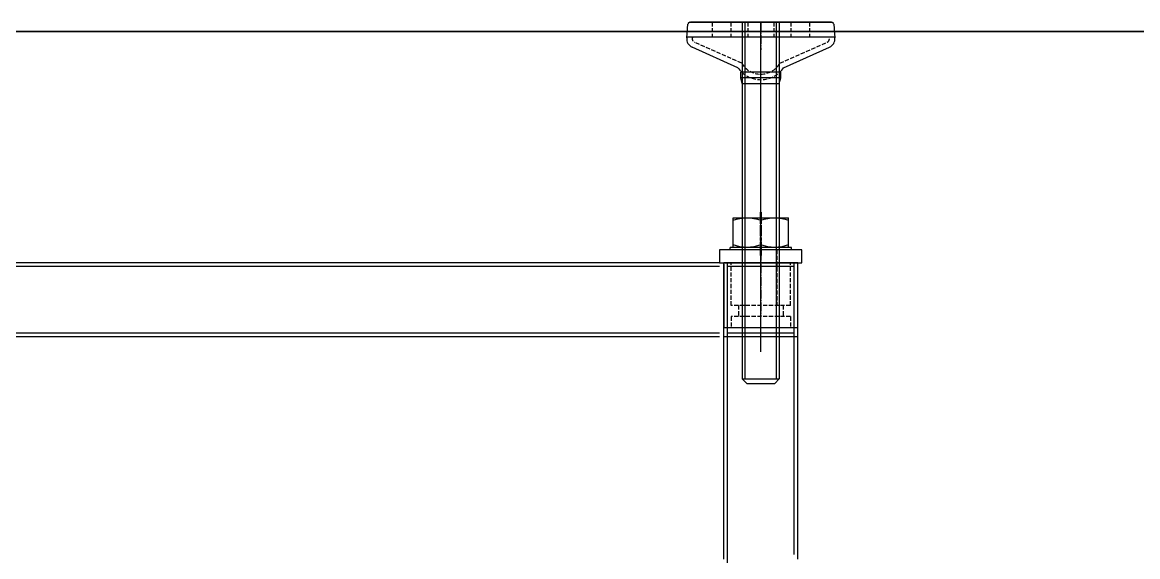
# Model space of a CAD drawing. Header units: millimetres. Extents: x 0 to 461941, y -159644 to 4828.
# Drawn here: x 230097 to 230700, y -148681 to -148393 of the extents above; entities that cross this region are included whole.
import ezdxf

# ---------------------------------------------------------------- set-up
doc = ezdxf.new("R2010")
doc.units = ezdxf.units.MM
for name, pattern in [('Xref Conv Decant Product Tote$0$AM_DIN_F_W050x2', [3.125, 2.25, -0.875]), ('Xref Conv Decant Product Tote$0$AM_DIN_G_W050x2', [6.875, 4.75, -0.875, 0.375, -0.875]), ('Xref Conv Decant Product Tote$0$AM_ISO08W050x2', [9, 6, -0.75, 1.5, -0.75])]:
    doc.linetypes.add(name, pattern=pattern)
for name, color, linetype in [('AM_BOR', 4, 'Continuous'), ('Xref Conv Decant Empty Tote$0$B', 4, 'Continuous'), ('Xref Conv Decant In$0$P_Number1', 4, 'Continuous'), ('Xref Conv Decant Product Tote$0$B', 4, 'Continuous'), ('Xref Conv Decant Product Tote$0$EquipOther', 90, 'Continuous')]:
    doc.layers.add(name, color=color, linetype=linetype)

# ---------------------------------------------------------------- blocks, each defined once
blk = doc.blocks.new('Xref Conv Decant Empty Tote')
at = {"layer": 'Xref Conv Decant Empty Tote$0$B'}
blk.add_line((242903.73, -148397.57), (134788.8, -148397.57), dxfattribs=at)
blk = doc.blocks.new('Xref Conv Decant Product Tote$0$Garvens ICS469-40 elev')
at = {"layer": 'Xref Conv Decant Product Tote$0$EquipOther'}
for p, q in [((218.5, 474.97), (218.5, 274.97)), ((180.5, 434.97), (180.5, 274.97)), ((220.5, 434.97), (220.5, 284.97)), ((182.5, 432.47), (182.5, 274.97)), ((190.5, 337.65), (193, 340.15)), ((190.5, 164.97), (190.5, 337.65)), ((210.5, 337.65), (190.5, 337.65)), ((192.03, 337.65), (192.03, 164.97)), ((208, 340.15), (193, 340.15)), ((210.5, 337.65), (208, 340.15)), ((208.97, 337.65), (208.97, 164.97)), ((210.5, 164.97), (210.5, 337.65)), ((200.5, 323.03), (200.5, 144.97)), ((180.5, 314.97), (220.5, 314.97)), ((180.5, 314.97), (220.5, 314.97)), ((222.75, 314.97), (687.5, 314.97)), ((180.7, 309.97), (220.3, 309.97)), ((180.7, 277.97), (180.7, 309.97)), ((180.7, 309.97), (220.3, 309.97)), ((180.7, 277.97), (180.7, 309.97)), ((182.5, 312.97), (218.5, 312.97)), ((182.5, 312.97), (218.5, 312.97)), ((220.3, 309.97), (220.3, 277.97)), ((220.3, 309.97), (220.3, 277.97)), ((222.75, 312.97), (687.5, 312.97)), ((180.5, 284.97), (180.5, 274.97)), ((220.5, 284.97), (220.5, 274.97)), ((180.5, 274.97), (178.25, 274.97)), ((178.25, 274.97), (178.25, 267.97)), ((180.5, 274.97), (178.25, 274.97)), ((178.25, 274.97), (178.25, 267.97)), ((180.5, 274.97), (220.5, 274.97)), ((190.5, 274.97), (180.5, 274.97)), ((180.5, 274.97), (190.5, 274.97)), ((220.5, 274.97), (180.5, 274.97)), ((222.75, 274.97), (180.5, 274.97)), ((222.75, 274.97), (180.5, 274.97)), ((182.5, 276.97), (218.5, 276.97)), ((182.5, 276.97), (218.5, 276.97)), ((191.85, 274.97), (190.5, 274.97)), ((190.5, 274.97), (191.85, 274.97)), ((200.5, 274.97), (191.85, 274.97)), ((191.85, 274.97), (200.5, 274.97)), ((209.15, 274.97), (200.5, 274.97)), ((200.5, 274.97), (209.15, 274.97)), ((210.5, 274.97), (209.15, 274.97)), ((220.5, 274.97), (210.5, 274.97)), ((222.75, 276.97), (687.5, 276.97)), ((222.75, 274.97), (687.5, 274.97)), ((222.75, 267.97), (222.75, 274.97)), ((222.75, 267.97), (222.75, 274.97)), ((178.25, 267.97), (184, 267.97)), ((178.25, 267.97), (184, 267.97)), ((184, 267.97), (217, 267.97)), ((184, 267.97), (184, 266.57)), ((184, 267.97), (217, 267.97)), ((184, 267.97), (217, 267.97)), ((184, 267.97), (184, 266.57)), ((184, 267.97), (217, 267.97)), ((184, 266.57), (185.5, 266.57)), ((184, 266.57), (185.5, 266.57)), ((185.5, 266.57), (215.5, 266.57)), ((185.5, 266.57), (185.5, 250.57)), ((185.5, 266.57), (215.5, 266.57)), ((185.5, 266.57), (185.5, 250.57)), ((200.5, 265.23), (200.5, 251.91)), ((200.5, 265.23), (200.5, 251.91)), ((215.5, 266.57), (217, 266.57)), ((215.5, 266.57), (215.5, 250.57)), ((215.5, 266.57), (217, 266.57)), ((215.5, 266.57), (215.5, 250.57)), ((217, 267.97), (217, 266.57)), ((217, 267.97), (222.75, 267.97)), ((217, 267.97), (217, 266.57)), ((217, 267.97), (222.75, 267.97)), ((215.5, 250.57), (185.5, 250.57)), ((215.5, 250.57), (185.5, 250.57)), ((190.5, 177.96), (189.7, 174.97)), ((189.7, 174.97), (211.3, 174.97)), ((189.7, 174.97), (189.7, 171.97)), ((210.5, 177.97), (190.5, 177.97)), ((210.5, 177.96), (211.3, 174.97)), ((211.3, 174.97), (211.3, 171.97)), ((188.16, 169.5), (163.4, 158.44)), ((189.7, 171.97), (211.3, 171.97)), ((212.84, 169.5), (237.6, 158.44)), ((190.5, 157.97), (190.5, 164.97)), ((192.03, 164.97), (192.03, 157.97)), ((208.97, 164.97), (208.97, 157.97)), ((210.5, 157.97), (210.5, 164.97)), ((190.5, 156.57), (190.5, 157.97)), ((192.03, 157.97), (192.03, 156.57)), ((208.97, 157.97), (208.97, 156.57)), ((210.5, 156.57), (210.5, 157.97)), ((161.12, 145.89), (160.46, 153.44)), ((160.5, 152.97), (240.5, 152.97)), ((190.5, 144.97), (190.5, 156.57)), ((192.03, 156.57), (192.03, 144.97)), ((208.97, 156.57), (208.97, 144.97)), ((210.5, 144.97), (210.5, 156.57)), ((240.54, 153.44), (239.88, 145.89)), ((238.88, 144.97), (162.12, 144.97)), ((162.5, 144.97), (162.12, 144.97)), ((162.5, 144.97), (238.5, 144.97)), ((238.88, 144.97), (238.5, 144.97))]:
    blk.add_line(p, q, dxfattribs=at)
at = {"layer": 'Xref Conv Decant Product Tote$0$EquipOther', "linetype": 'Xref Conv Decant Product Tote$0$AM_DIN_F_W050x2'}
for p, q in [((184.5, 303.97), (184.5, 309.97)), ((184.5, 303.97), (184.5, 309.97)), ((216.5, 303.97), (216.5, 309.97)), ((216.5, 303.97), (216.5, 309.97)), ((184.5, 303.97), (216.5, 303.97)), ((184.5, 303.97), (216.5, 303.97)), ((188.5, 297.97), (188.5, 303.97)), ((188.5, 297.97), (188.5, 303.97)), ((212.5, 297.97), (212.5, 303.97)), ((212.5, 297.97), (212.5, 303.97)), ((184.5, 297.97), (216.5, 297.97)), ((184.5, 297.97), (184.5, 274.97)), ((184.5, 297.97), (216.5, 297.97)), ((184.5, 297.97), (184.5, 274.97)), ((190.5, 267.97), (190.5, 297.97)), ((190.5, 267.97), (190.5, 297.97)), ((191.85, 267.97), (191.85, 297.97)), ((191.85, 267.97), (191.85, 297.97)), ((209.15, 267.97), (209.15, 297.97)), ((209.15, 267.97), (209.15, 297.97)), ((210.5, 267.97), (210.5, 297.97)), ((210.5, 267.97), (210.5, 297.97)), ((216.5, 297.97), (216.5, 274.97)), ((216.5, 297.97), (216.5, 274.97)), ((180.7, 274.97), (180.7, 277.97)), ((180.7, 274.97), (180.7, 277.97)), ((220.3, 277.97), (220.3, 274.97)), ((220.3, 277.97), (220.3, 274.97)), ((190.2, 167.13), (164.62, 155.7)), ((210.8, 167.13), (236.38, 155.7)), ((174.15, 144.97), (174.15, 152.97)), ((184.25, 144.97), (184.25, 152.97)), ((190.5, 144.97), (190.5, 152.97)), ((193.5, 144.97), (193.5, 152.97)), ((207.5, 144.97), (207.5, 152.97)), ((210.5, 144.97), (210.5, 152.97)), ((216.75, 144.97), (216.75, 152.97)), ((226.85, 144.97), (226.85, 152.97)), ((174.73, 144.97), (174.15, 144.97))]:
    blk.add_line(p, q, dxfattribs=at)
at = {"layer": 'Xref Conv Decant Product Tote$0$EquipOther', "linetype": 'Xref Conv Decant Product Tote$0$AM_DIN_G_W050x2'}
for p, q in [((200.5, 261.97), (200.5, 303.97)), ((200.5, 261.97), (200.5, 303.97)), ((200.5, 144.97), (200.5, 159.86))]:
    blk.add_line(p, q, dxfattribs=at)
at = {"layer": 'Xref Conv Decant Product Tote$0$EquipOther', "linetype": 'Xref Conv Decant Product Tote$0$AM_ISO08W050x2', "lineweight": 50}
for p, q in [((200.5, 270.97), (200.5, 263.57)), ((200.5, 270.97), (200.5, 263.57)), ((200.5, 269.57), (200.5, 247.57)), ((200.5, 269.57), (200.5, 247.57))]:
    blk.add_line(p, q, dxfattribs=at)
at = {"layer": 'Xref Conv Decant Product Tote$0$EquipOther', "extrusion": (0, 0, -1)}
for centre, start, end in [((-193, 244.95), 69.70545, 110.29455), ((-193, 244.95), 69.70545, 110.29455), ((-208, 244.95), 69.70545, 110.29455), ((-208, 244.95), 69.70545, 110.29455), ((-193, 272.19), 249.70545, 290.29455), ((-193, 272.19), 249.70545, 290.29455), ((-208, 272.19), 249.70545, 290.29455), ((-208, 272.19), 249.70545, 290.29455)]:
    blk.add_arc(centre, 21.62, start, end, dxfattribs=at)
at = {"layer": 'Xref Conv Decant Product Tote$0$EquipOther', "linetype": 'Xref Conv Decant Product Tote$0$AM_DIN_F_W050x2'}
for centre, radius, start, end in [((200.5, 160.97), 15, 47.16657, 132.83343), ((200.5, 160.97), 12, 30.84986, 149.15014), ((165.44, 153.87), 2, 114.0745, 206.79114), ((235.56, 153.87), 2, 333.20662, 65.9255)]:
    blk.add_arc(centre, radius, start, end, dxfattribs=at)
at = {"layer": 'Xref Conv Decant Product Tote$0$EquipOther'}
for centre, radius, start, end in [((200.5, 160.97), 15, 132.83343, 145.34621), ((200.5, 160.97), 15, 34.65379, 47.16657), ((165.44, 153.87), 5, 114.0745, 185), ((235.56, 153.87), 5, 355, 65.9255), ((162.12, 145.97), 1, 185, 270), ((238.88, 145.97), 1, 270, 355)]:
    blk.add_arc(centre, radius, start, end, dxfattribs=at)
blk = doc.blocks.new('Xref Conv Decant Product Tote')
at = {"layer": 'Xref Conv Decant Product Tote$0$B'}
blk.add_line((242903.75, -148397.57), (134788.82, -148397.57), dxfattribs=at)
at = {"layer": 'Xref Conv Decant Product Tote$0$EquipOther', "rotation": 180}
blk.add_blockref('Xref Conv Decant Product Tote$0$Garvens ICS469-40 elev', (230696.76, -148247.57), dxfattribs=at)
blk = doc.blocks.new('Xref Conv Decant In')
at = {"layer": 'Xref Conv Decant In$0$P_Number1'}
blk.add_line((146225.15, -148397.57), (236367.56, -148397.57), dxfattribs=at)

msp = doc.modelspace()

# ---------------------------------------------------------------- block references
for name in ['Xref Conv Decant Empty Tote', 'Xref Conv Decant Product Tote']:
    msp.add_blockref(name, (0, 0))
at = {"layer": 'AM_BOR'}
for name in ['Xref Conv Decant Product Tote', 'Xref Conv Decant In']:
    msp.add_blockref(name, (0, 0), dxfattribs=at)

doc.saveas('drawing.dxf')
